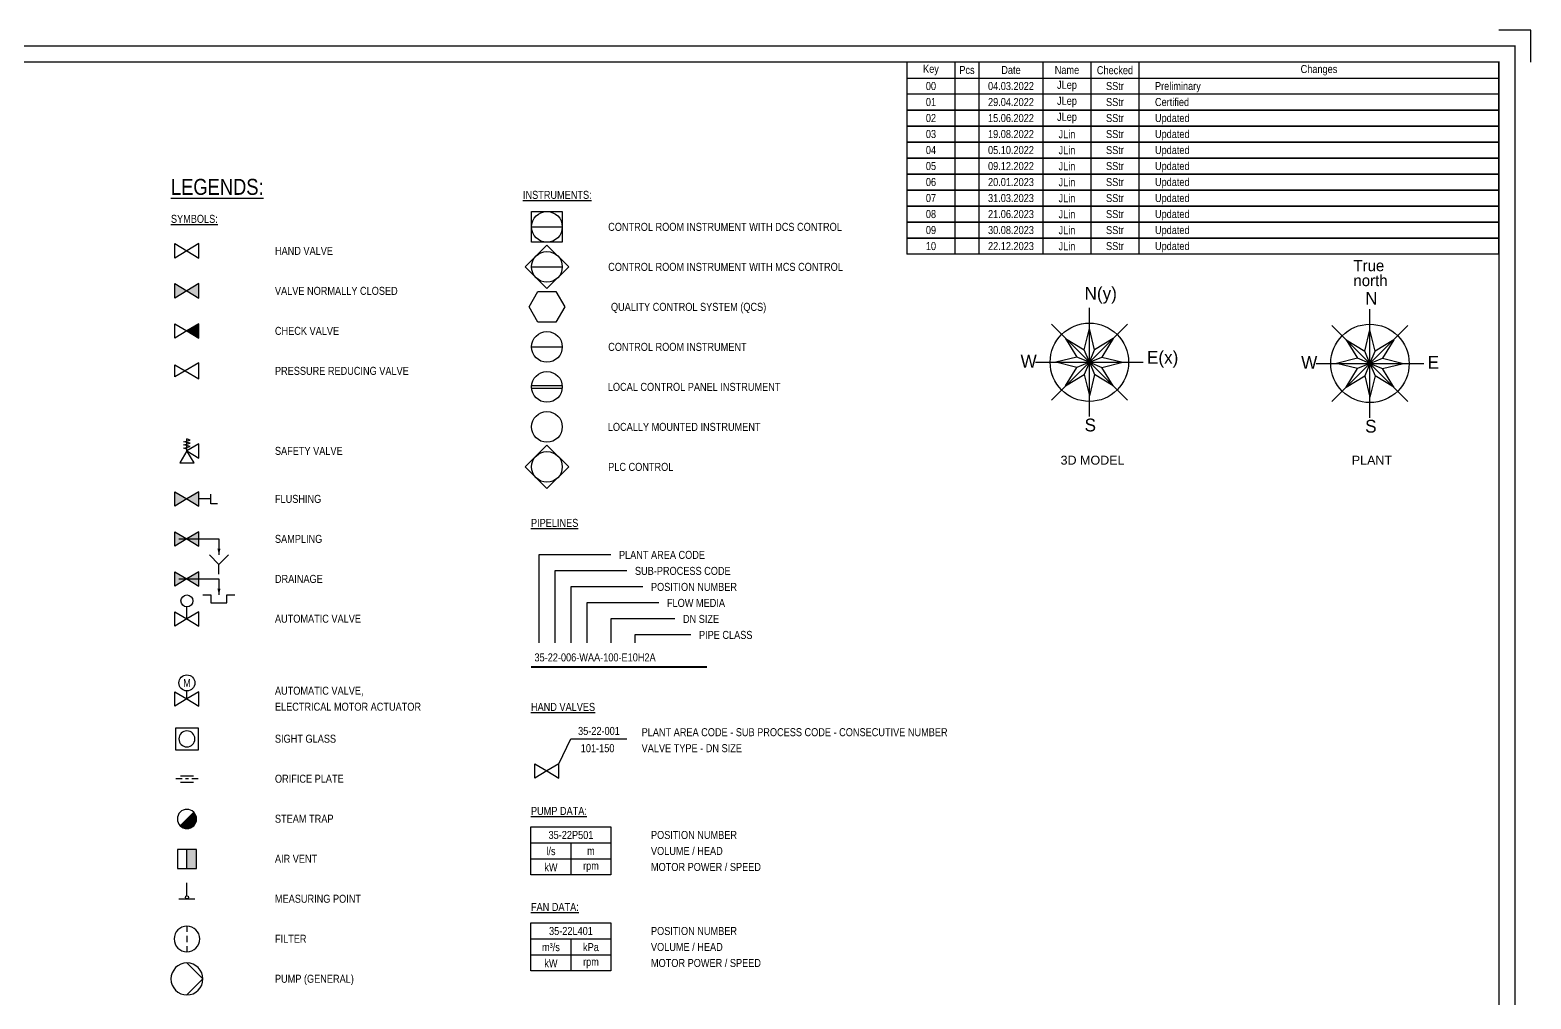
# Model space of a CAD drawing. Header units: millimetres. Extents: x -55 to 6506, y -5 to 599.
# Drawn here: x 6037 to 6506, y 296.2 to 599 of the extents above; entities that cross this region are included whole.
import ezdxf
from ezdxf.enums import TextEntityAlignment as Align

# ---------------------------------------------------------------- set-up
doc = ezdxf.new("R2010")
doc.units = ezdxf.units.MM
doc.header["$LTSCALE"] = 10
doc.header["$MEASUREMENT"] = 0
doc.linetypes.add('8001.Solid', pattern=[0])
doc.layers.get('0').update_dxf_attribs({"linetype": 'CONTINUOUS'})
for name, color, linetype in [('P-A-SHEET', 3, 'CONTINUOUS'), ('P-FITTINGS', 7, 'CONTINUOUS'), ('P-INSTRU', 7, 'CONTINUOUS'), ('P-LINEPOS', 7, 'CONTINUOUS'), ('P-OTHER', 7, 'CONTINUOUS'), ('P-PUMP_POS', 7, 'CONTINUOUS'), ('P-PUMPS', 7, 'CONTINUOUS'), ('P-SYMB', 7, 'CONTINUOUS'), ('P-TEXT', 7, 'CONTINUOUS'), ('P-VALVEPOS', 7, 'CONTINUOUS'), ('P-VENTS', 7, 'CONTINUOUS'), ('T-A-SHEET', 7, 'CONTINUOUS')]:
    doc.layers.add(name, color=color, linetype=linetype)
doc.styles.add('Arial', font='ARIALN.TTF')
doc.styles.add('ARIALN', font='ARIALN.TTF')
doc.styles.add('AUDIT_D_220106164814-0', font='ARIALN.TTF')
doc.styles.add('f0890111901', font='ARIALN.TTF')
doc.styles.add('ISOCP', font='ARIALN.TTF')
doc.styles.add('ROMANS', font='ARIALN.TTF')

# ---------------------------------------------------------------- blocks, each defined once
blk = doc.blocks.new('SYMBOL3', base_point=(658, 150))
at = {"color": 12, "linetype": '8001.Solid', "lineweight": 25, "true_color": 0xbd0000}
for p, q in [((658, 133), (658, 167)), ((646.12, 138.12), (669.88, 161.88)), ((669.88, 138.12), (646.12, 161.88)), ((656.39, 153.88), (658, 160.5)), ((659.61, 153.88), (658, 160.5)), ((650.58, 157.42), (654.12, 151.61)), ((650.58, 157.42), (656.39, 153.88)), ((665.42, 157.42), (659.61, 153.88)), ((665.42, 157.42), (661.88, 151.61)), ((654.12, 151.61), (647.5, 150)), ((658, 150), (654.12, 151.61)), ((658, 150), (656.39, 153.88)), ((658, 150), (659.61, 153.88)), ((658, 150), (661.88, 151.61)), ((661.88, 151.61), (668.5, 150)), ((641.2, 150), (674.8, 150)), ((654.12, 148.39), (647.5, 150)), ((650.58, 142.58), (654.12, 148.39)), ((650.58, 142.58), (656.39, 146.12)), ((658, 150), (654.12, 148.39)), ((658, 150), (656.39, 146.12)), ((656.39, 146.12), (658, 139.5)), ((658, 150), (659.61, 146.12)), ((658, 150), (661.88, 148.39)), ((659.61, 146.12), (658, 139.5)), ((665.42, 142.58), (659.61, 146.12)), ((661.88, 148.39), (668.5, 150)), ((665.42, 142.58), (661.88, 148.39))]:
    blk.add_line(p, q, dxfattribs=at)
blk.add_circle((658, 150), 12.25, dxfattribs=at)
at = {"color": 12, "true_color": 0xbd0000, "char_height": 4, "attachment_point": 7, "line_spacing_factor": 0.8, "style": 'f0890111901'}
for s, insert, width in [('{\\l\\Ff0890111901.shx|b0|i0;\\T1;N}', (656.5, 168.33), 3.0316), ('{\\l\\Ff0890111901.shx|b0|i0;\\T1;W}', (636.5, 148.33), 3.3263), ('{\\l\\Ff0890111901.shx|b0|i0;\\T1;E}', (676, 148.33), 2.7368), ('{\\l\\Ff0890111901.shx|b0|i0;\\T1;S}', (656.5, 128.33), 2.7368)]:
    blk.add_mtext(s, dxfattribs=dict(at, insert=insert, width=width))
blk = doc.blocks.new('SYMBOL4', base_point=(-1000, -1000))
at = {"color": 12, "linetype": '8001.Solid', "lineweight": 25, "true_color": 0xbd0000}
for p, q in [((-1000, -1017), (-1000, -983)), ((-988.12, -1011.88), (-1011.88, -988.12)), ((-1011.88, -1011.88), (-988.12, -988.12)), ((-1001.61, -996.12), (-1000, -989.5)), ((-998.39, -996.12), (-1000, -989.5)), ((-1007.42, -992.58), (-1001.61, -996.12)), ((-1007.42, -992.58), (-1003.88, -998.39)), ((-992.58, -992.58), (-998.39, -996.12)), ((-992.58, -992.58), (-996.12, -998.39)), ((-1003.88, -998.39), (-1010.5, -1000)), ((-1000, -1000), (-1003.88, -998.39)), ((-1000, -1000), (-1001.61, -996.12)), ((-1000, -1000), (-998.39, -996.12)), ((-1000, -1000), (-996.12, -998.39)), ((-996.12, -998.39), (-989.5, -1000)), ((-1016.8, -1000), (-983.2, -1000)), ((-1003.88, -1001.61), (-1010.5, -1000)), ((-1007.42, -1007.42), (-1003.88, -1001.61)), ((-1000, -1000), (-1003.88, -1001.61)), ((-1000, -1000), (-1001.61, -1003.88)), ((-1000, -1000), (-996.12, -1001.61)), ((-1000, -1000), (-998.39, -1003.88)), ((-1000, -1000), (-1000, -1000)), ((-996.12, -1001.61), (-989.5, -1000)), ((-992.58, -1007.42), (-996.12, -1001.61)), ((-1007.42, -1007.42), (-1001.61, -1003.88)), ((-1001.61, -1003.88), (-1000, -1010.5)), ((-998.39, -1003.88), (-1000, -1010.5)), ((-992.58, -1007.42), (-998.39, -1003.88))]:
    blk.add_line(p, q, dxfattribs=at)
blk.add_circle((-1000, -1000), 12.25, dxfattribs=at)
at = {"color": 12, "true_color": 0xbd0000, "char_height": 4, "attachment_point": 7, "line_spacing_factor": 0.8, "style": 'f0890111901'}
for s, insert, width in [('{\\l\\Ff0890111901.shx|b0|i0;\\T1;N(y)}', (-1001.5, -981.67), 10.3579), ('{\\l\\Ff0890111901.shx|b0|i0;\\T1;W}', (-1021.5, -1001.67), 3.3263), ('{\\l\\Ff0890111901.shx|b0|i0;\\T1;E(x)}', (-982, -1001.67), 10.0632), ('{\\l\\Ff0890111901.shx|b0|i0;\\T1;S}', (-1001.5, -1021.67), 2.7368)]:
    blk.add_mtext(s, dxfattribs=dict(at, insert=insert, width=width))
blk = doc.blocks.new('CTV_M_E1')
at = {"color": 7, "linetype": 'Continuous'}
for p, q in [((-170, 0), (-170, -15)), ((-162.5, 0), (-162.5, -15)), ((-142.5, 0), (-142.5, -15)), ((-127.5, 0), (-127.5, -15)), ((-112.5, 0), (-112.5, -15)), ((0, -10), (-185, -10)), ((0, -15), (-185, -15))]:
    blk.add_line(p, q, dxfattribs=at)
at = {"color": 3, "linetype": 'Continuous'}
blk.add_line((-185, -5), (0, -5), dxfattribs=at)
at = {"color": 7, "linetype": 'Continuous'}
blk.add_lwpolyline([(0, -15), (0, 0), (-185, 0), (-185, -15)], dxfattribs=at)
at = {"color": 7, "linetype": 'Continuous', "style": 'ISOCP'}
for s, p in [('Key', (-177.5, -2.5)), ('Pcs', (-166.25, -2.5)), ('Date', (-152.5, -2.5)), ('Name', (-135, -2.5)), ('Checked', (-120, -2.5)), ('Changes', (-56.25, -2.5))]:
    blk.add_text(s, height=2.5, dxfattribs=at).set_placement(p, align=Align.MIDDLE)
for tag, p in [('MRK', (-177.5, -7.5)), ('KPL', (-166.25, -7.5)), ('PVM', (-152.5, -7.5)), ('MRK2', (-177.5, -12.5)), ('KPL2', (-166.25, -12.5)), ('PVM2', (-152.5, -12.5))]:
    blk.add_attdef(tag, text='', height=2.5, dxfattribs=at).set_placement(p, align=Align.MIDDLE)
at = {"color": 7, "linetype": 'Continuous', "style": 'ISOCP', "width": 1.2}
for tag, p in [('MUU', (-135, -7.5)), ('TAR', (-120, -7.5)), ('MUU2', (-135, -12.5)), ('TAR2', (-120, -12.5))]:
    blk.add_attdef(tag, text='', height=2.5, dxfattribs=at).set_placement(p, align=Align.MIDDLE)
for tag, p in [('MUUTOS', (-107.5, -8.75)), ('MUUTOS2', (-107.5, -13.75))]:
    blk.add_attdef(tag, p, '', height=2.5, dxfattribs=at)
blk = doc.blocks.new('CTV_M_F2')
at = {"color": 7, "linetype": 'Continuous'}
for p, q in [((-185, 0), (0, 0)), ((-170, 0), (-170, -5)), ((-162.5, 0), (-162.5, -5)), ((-142.5, 0), (-142.5, -5)), ((-127.5, 0), (-127.5, -5)), ((-112.5, 0), (-112.5, -5)), ((0, -5), (-185, -5))]:
    blk.add_line(p, q, dxfattribs=at)
for points in [[(-185, 0), (-185, -5)], [(0, -5), (0, 0)]]:
    blk.add_lwpolyline(points, dxfattribs=at)
at = {"color": 7, "linetype": 'Continuous', "style": 'ARIALN'}
for tag, p in [('MRK', (-177.5, -2.5)), ('KPL', (-166.25, -2.5)), ('PVM', (-152.5, -2.5)), ('MUU', (-135, -2.5)), ('TAR', (-120, -2.5))]:
    blk.add_attdef(tag, text='', height=2.5, dxfattribs=at).set_placement(p, align=Align.MIDDLE)
blk.add_attdef('MUUTOS', (-107.5, -3.75), '', height=2.5, dxfattribs=at)
blk = doc.blocks.new('P7A1100')
at = {"color": 0, "linetype": 'ByBlock'}
for points in [[(-3, -1.8), (-3, 1.8), (0, 0)], [(3, -1.8), (3, 1.8), (0, 0)]]:
    blk.add_lwpolyline(points, close=True, dxfattribs=at)
blk = doc.blocks.new('PR-S777')
h = blk.add_hatch(color=0)
h.paths.add_polyline_path([(-3, -1.8), (-3, 1.8), (0, 0)])
h.paths.add_polyline_path([(3, -1.8), (3, 1.8), (0, 0)])
at = {"layer": 'P-VENTS', "color": 7, "linetype": 'Continuous'}
for points in [[(-3, -1.8), (-3, 1.8), (0, 0)], [(3, -1.8), (3, 1.8), (0, 0)]]:
    blk.add_lwpolyline(points, close=True, dxfattribs=at)
blk = doc.blocks.new('P7A1106')
at = {"color": 0, "linetype": 'ByBlock'}
for p, q in [((3, 1.8), (0, 0)), ((3, -1.8), (3, 1.8)), ((0, 0), (3, -1.8))]:
    blk.add_line(p, q, dxfattribs=at)
blk.add_lwpolyline([(-3, 1.8), (0, 0), (-3, -1.8)], close=True, dxfattribs=at)
blk.add_solid([(3, 1.8), (0, 0), (3, -1.8)], dxfattribs=at)
blk = doc.blocks.new('P7A1118')
at = {"color": 0, "linetype": 'ByBlock'}
for points in [[(-3, 1.5), (-0.43, 0), (-3, -1.5)], [(3, 2), (-0.43, 0), (3, -2)]]:
    blk.add_lwpolyline(points, close=True, dxfattribs=at)
blk = doc.blocks.new('P7A1A16')
at = {"color": 0, "linetype": 'ByBlock'}
for p, q in [((-0.8, 2.3), (0.8, 2.7)), ((0.8, 1.9), (-0.8, 2.3)), ((-0.8, 1.5), (0.8, 1.9)), ((0.8, 1.1), (-0.8, 1.5)), ((-0.8, 0.7), (0.8, 1.1)), ((0, 0.4), (-0.8, 0.7)), ((0, 0), (0, 3)), ((0.8, 2.7), (0, 3))]:
    blk.add_line(p, q, dxfattribs=at)
for points in [[(0, 0), (3, -1.8), (3, 1.8)], [(-1.8, -3), (1.8, -3), (0, 0)]]:
    blk.add_lwpolyline(points, close=True, dxfattribs=at)
blk = doc.blocks.new('CV-S7B6')
at = {"color": 0, "linetype": 'Continuous'}
blk.add_lwpolyline([(-1.5, 4.5, -1), (1.5, 4.5, -1), (-1.5, 4.5)], format="xyb", close=True, dxfattribs=at)
blk.add_lwpolyline([(0, 0), (0, 3)], dxfattribs=at)
at = {"layer": 'P-VENTS', "color": 7, "linetype": 'Continuous'}
for points in [[(-3, -1.8), (-3, 1.8), (0, 0)], [(3, -1.8), (3, 1.8), (0, 0)]]:
    blk.add_lwpolyline(points, close=True, dxfattribs=at)
blk = doc.blocks.new('P7A1229')
at = {"color": 0, "linetype": 'ByBlock'}
blk.add_lwpolyline([(3.5, -3.5), (-3.5, -3.5), (-3.5, 3.5), (3.5, 3.5)], close=True, dxfattribs=at)
for start, end in [(90, 270), (270, 90)]:
    blk.add_arc((0, 0), 2.5, start, end, dxfattribs=at)
blk = doc.blocks.new('CV-S7F3')
at = {"color": 0, "linetype": 'Continuous'}
blk.add_lwpolyline([(-2, 4, -1), (2, 4, -1), (-2, 4)], format="xyb", close=True, dxfattribs=at)
blk.add_lwpolyline([(0, 0), (0, 2)], dxfattribs=at)
at = {"layer": 'P-VENTS', "color": 7, "linetype": 'Continuous'}
for points in [[(-3, -1.8), (-3, 1.8), (0, 0)], [(3, -1.8), (3, 1.8), (0, 0)]]:
    blk.add_lwpolyline(points, close=True, dxfattribs=at)
at = {"color": 0, "linetype": 'Continuous', "style": 'ROMANS'}
blk.add_text('M', height=2, dxfattribs=at).set_placement((0, 4), align=Align.MIDDLE)
blk = doc.blocks.new('P7A1223')
at = {"color": 0, "linetype": 'ByBlock'}
for p, q in [((-1, 2), (-1, -2)), ((0, 1.5), (0, 3.5)), ((0, -0.5), (0, 0.5)), ((1, 2), (1, -2)), ((0, -3.5), (0, -1.5))]:
    blk.add_line(p, q, dxfattribs=at)
blk = doc.blocks.new('P7A1207')
at = {"linetype": 'Continuous'}
h = blk.add_hatch(color=0, dxfattribs=at)
edge = h.paths.add_edge_path()
edge.add_arc((0, 0), 3, 225, 405)
edge.add_line((2.12, 2.12), (-2.12, -2.12))
at = {"color": 0, "linetype": 'Continuous'}
blk.add_lwpolyline([(-2.12, -2.12, 1), (2.12, 2.12)], format="xyb", close=True, dxfattribs=at)
at = {"color": 0, "linetype": 'ByBlock'}
blk.add_arc((0, 0), 3, 45, 225, dxfattribs=at)
blk = doc.blocks.new('PPI_0101B')
at = {"color": 0, "linetype": 'ByBlock'}
blk.add_line((0, 1), (0, 5), dxfattribs=at)
blk.add_circle((0, 0.5), 0.5, dxfattribs=at)
blk = doc.blocks.new('P7A1208')
at = {"color": 0, "linetype": 'ByBlock'}
for p, q in [((-3, 0), (-3, -3)), ((3, -3), (3, 0)), ((-3, -3), (3, -3))]:
    blk.add_line(p, q, dxfattribs=at)
blk.add_lwpolyline([(3, 3), (-3, 3), (-3, 0), (3, 0)], close=True, dxfattribs=at)
blk.add_solid([(-3, 0), (3, 0), (-3, -3), (3, -3)], dxfattribs=at)
blk = doc.blocks.new('P7A1206')
at = {"color": 0, "linetype": 'ByBlock'}
blk.add_lwpolyline([(-4, 0, 1), (4, 0, 1)], format="xyb", close=True, dxfattribs=at)
at = {"color": 0, "linetype": 'ByBlock', "flags": 128}
for points in [[(-4, 0), (-2.25, 0)], [(-1, 0), (1, 0)], [(2.25, 0), (4, 0)]]:
    blk.add_lwpolyline(points, dxfattribs=at)
blk = doc.blocks.new('P7A0200')
at = {"color": 0, "linetype": 'ByBlock'}
for p, q in [((0, 5), (5, 0)), ((5, 0), (0, -5))]:
    blk.add_line(p, q, dxfattribs=at)
blk.add_lwpolyline([(0, -5, 1), (0, 5, 1)], format="xyb", close=True, dxfattribs=at)
blk = doc.blocks.new('PR-S89A')
h = blk.add_hatch(color=0)
h.paths.add_polyline_path([(-3, -1.8), (-3, 1.8), (0, 0)])
h.paths.add_polyline_path([(3, -1.8), (3, 1.8), (0, 0)])
at = {"layer": 'P-VENTS', "color": 7, "linetype": 'Continuous'}
for points in [[(-3, -1.8), (-3, 1.8), (0, 0)], [(3, -1.8), (3, 1.8), (0, 0)]]:
    blk.add_lwpolyline(points, close=True, dxfattribs=at)
blk = doc.blocks.new('P7A1212')
at = {"color": 0, "linetype": 'ByBlock'}
for p, q in [((0, -1.5), (0, 1.5)), ((2, -1.5), (0, -1.5))]:
    blk.add_line(p, q, dxfattribs=at)
blk = doc.blocks.new('PR-S8AD')
h = blk.add_hatch(color=0)
h.paths.add_polyline_path([(-3, -1.8), (-3, 1.8), (0, 0)])
h.paths.add_polyline_path([(3, -1.8), (3, 1.8), (0, 0)])
at = {"layer": 'P-VENTS', "color": 7, "linetype": 'Continuous'}
for points in [[(-3, -1.8), (-3, 1.8), (0, 0)], [(3, -1.8), (3, 1.8), (0, 0)]]:
    blk.add_lwpolyline(points, close=True, dxfattribs=at)
blk = doc.blocks.new('P7A1383')
at = {"color": 0}
for p, q in [((-3, 0), (0, -3)), ((0, -3), (3, 0)), ((0, -6), (0, -3))]:
    blk.add_line(p, q, dxfattribs=at)
blk = doc.blocks.new('P7A1305')
at = {"color": 0, "linetype": 'ByBlock'}
blk.add_solid([(-4, -1), (-4, 1), (0, 0)], dxfattribs=at)
blk = doc.blocks.new('P7A1333')
at = {"color": 0, "linetype": 'ByBlock'}
for p, q in [((-5, 0), (-2.5, 0)), ((-2.5, 0), (-2.5, -2.5)), ((2.5, -2.5), (2.5, 0)), ((2.5, 0), (5, 0)), ((-2.5, -2.5), (2.5, -2.5))]:
    blk.add_line(p, q, dxfattribs=at)

msp = doc.modelspace()

# ---------------------------------------------------------------- linework, layer by layer
at = {"layer": 'P-A-SHEET', "color": 7}
msp.add_lwpolyline([(6506, 589), (6506, 599), (6496, 599)], dxfattribs=at)
at = {"layer": 'P-A-SHEET', "color": 7, "const_width": 0.35}
for points in [[(-50, 0), (6501, 0), (6501, 594), (-50, 594)], [(-45, 5), (6496, 5), (6496, 589), (-45, 589)]]:
    msp.add_lwpolyline(points, close=True, dxfattribs=at)
at = {"layer": 'P-OTHER', "color": 0, "linetype": 'ByBlock'}
for p, q in [((6193.7, 532.7), (6193.7, 542.3)), ((6193.7, 542.3), (6203.3, 542.3)), ((6203.3, 542.3), (6203.3, 532.7)), ((6193.7, 537.5), (6203.3, 537.5)), ((6191.7, 525), (6198.5, 531.8)), ((6203.3, 532.7), (6193.7, 532.7)), ((6198.5, 531.8), (6205.3, 525)), ((6198.5, 518.2), (6191.7, 525)), ((6193.7, 525), (6203.3, 525)), ((6205.3, 525), (6198.5, 518.2)), ((6192.9, 512.5), (6195.7, 517.3)), ((6195.7, 517.3), (6201.3, 517.3)), ((6201.3, 517.3), (6204.1, 512.5)), ((6195.7, 507.7), (6192.9, 512.5)), ((6204.1, 512.5), (6201.3, 507.7)), ((6201.3, 507.7), (6195.7, 507.7)), ((6193.7, 500), (6203.3, 500)), ((6193.72, 487.9), (6203.28, 487.9)), ((6193.72, 487.1), (6203.28, 487.1)), ((6191.7, 462.5), (6198.5, 469.3)), ((6198.5, 469.3), (6205.3, 462.5)), ((6198.5, 455.7), (6191.7, 462.5)), ((6205.3, 462.5), (6198.5, 455.7)), ((6213.75, 377.5), (6215.75, 377.5)), ((6193.5, 350), (6218.5, 350)), ((6193.5, 335), (6193.5, 350)), ((6218.5, 350), (6218.5, 335)), ((6193.5, 345), (6218.5, 345)), ((6206, 345), (6206, 335)), ((6193.5, 340), (6218.5, 340)), ((6218.5, 335), (6193.5, 335)), ((6193.5, 320), (6218.5, 320)), ((6193.5, 305), (6193.5, 320)), ((6218.5, 320), (6218.5, 305)), ((6193.5, 315), (6218.5, 315)), ((6206, 315), (6206, 305)), ((6193.5, 310), (6218.5, 310)), ((6218.5, 305), (6193.5, 305))]:
    msp.add_line(p, q, dxfattribs=at)
at = {"layer": 'P-OTHER', "color": 7}
msp.add_line((6083.5, 327.5), (6088.5, 327.5), dxfattribs=at)
at = {"layer": 'P-OTHER'}
msp.add_lwpolyline([(6093.5, 452.5), (6089.75, 452.5)], dxfattribs=at)
at = {"layer": 'P-OTHER', "color": 7}
for points in [[(6218.5, 435), (6196, 435), (6196, 407.5)], [(6223.5, 430), (6201, 430), (6201, 407.5)], [(6228.5, 425), (6206, 425), (6206, 407.5)], [(6233.5, 420), (6211, 419.98), (6211, 407.5)], [(6238.5, 415), (6218.5, 415), (6218.5, 407.5)], [(6243.5, 410), (6226, 410), (6226, 407.5)]]:
    msp.add_lwpolyline(points, dxfattribs=at)
at = {"layer": 'P-OTHER', "const_width": 0.6}
msp.add_lwpolyline([(6193.5, 400), (6248.5, 400)], dxfattribs=at)
at = {"layer": 'P-OTHER', "color": 0, "linetype": 'ByBlock'}
for centre in [(6198.5, 537.5), (6198.5, 525), (6198.5, 500), (6198.5, 487.5), (6198.5, 475), (6198.5, 462.5)]:
    msp.add_circle(centre, 4.8, dxfattribs=at)
at = {"layer": 'P-SYMB'}
for points in [[(6083.5, 440), (6096, 440), (6096, 435)], [(6083.5, 427.5), (6096, 427.5), (6096, 422.5)]]:
    msp.add_lwpolyline(points, dxfattribs=at)
at = {"layer": 'P-VALVEPOS'}
for p, q in [((6202.25, 369.75), (6206, 377.5)), ((6206, 377.5), (6223.5, 377.5))]:
    msp.add_line(p, q, dxfattribs=at)

# ---------------------------------------------------------------- block references
at = {"layer": 'P-A-SHEET'}
ref = msp.add_blockref('CTV_M_E1', (6496, 589), dxfattribs=at)
ref.add_attrib('MRK', '00', dxfattribs={"layer": '0', "color": 7, "linetype": 'Continuous', "height": 2.5, "style": 'ARIALN'}).set_placement((6318.5, 581.5), align=Align.MIDDLE)
ref.add_attrib('PVM', '04.03.2022', dxfattribs={"layer": '0', "color": 7, "linetype": 'Continuous', "height": 2.5, "style": 'ARIALN'}).set_placement((6343.5, 581.5), align=Align.MIDDLE)
ref.add_attrib('MUU', 'JLep', dxfattribs={"layer": '0', "color": 7, "linetype": 'Continuous', "height": 2.5, "style": 'ARIALN'}).set_placement((6361, 581.5), align=Align.MIDDLE)
ref.add_attrib('TAR', 'SStr', dxfattribs={"layer": '0', "color": 7, "linetype": 'Continuous', "height": 2.5, "style": 'ARIALN'}).set_placement((6376, 581.5), align=Align.MIDDLE)
ref.add_attrib('MUUTOS', 'Preliminary', (6388.5, 580.25), dxfattribs={"layer": '0', "color": 7, "linetype": 'Continuous', "height": 2.5, "style": 'ARIALN'})
ref.add_attrib('MRK2', '01', dxfattribs={"layer": '0', "color": 7, "linetype": 'Continuous', "height": 2.5, "style": 'ARIALN'}).set_placement((6318.5, 576.5), align=Align.MIDDLE)
ref.add_attrib('PVM2', '29.04.2022', dxfattribs={"layer": '0', "color": 7, "linetype": 'Continuous', "height": 2.5, "style": 'ARIALN'}).set_placement((6343.5, 576.5), align=Align.MIDDLE)
ref.add_attrib('MUU2', 'JLep', dxfattribs={"layer": '0', "color": 7, "linetype": 'Continuous', "height": 2.5, "style": 'ARIALN'}).set_placement((6361, 576.5), align=Align.MIDDLE)
ref.add_attrib('TAR2', 'SStr', dxfattribs={"layer": '0', "color": 7, "linetype": 'Continuous', "height": 2.5, "style": 'ARIALN'}).set_placement((6376, 576.5), align=Align.MIDDLE)
ref.add_attrib('MUUTOS2', 'Certified', (6388.5, 575.25), dxfattribs={"layer": '0', "color": 7, "linetype": 'Continuous', "height": 2.5, "style": 'ARIALN'})
for p, values in [((6496, 574), {'MRK': '02', 'PVM': '15.06.2022', 'MUU': 'JLep', 'TAR': 'SStr', 'MUUTOS': 'Updated'}), ((6496, 569), {'MRK': '03', 'PVM': '19.08.2022', 'MUU': 'JLin', 'TAR': 'SStr', 'MUUTOS': 'Updated'}), ((6496, 564), {'MRK': '04', 'PVM': '05.10.2022', 'MUU': 'JLin', 'TAR': 'SStr', 'MUUTOS': 'Updated'}), ((6496, 559), {'MRK': '05', 'PVM': '09.12.2022', 'MUU': 'JLin', 'TAR': 'SStr', 'MUUTOS': 'Updated'}), ((6496, 554), {'MRK': '06', 'PVM': '20.01.2023', 'MUU': 'JLin', 'TAR': 'SStr', 'MUUTOS': 'Updated'}), ((6496, 549), {'MRK': '07', 'PVM': '31.03.2023', 'MUU': 'JLin', 'TAR': 'SStr', 'MUUTOS': 'Updated'}), ((6496, 544), {'MRK': '08', 'PVM': '21.06.2023', 'MUU': 'JLin', 'TAR': 'SStr', 'MUUTOS': 'Updated'}), ((6496, 539), {'MRK': '09', 'PVM': '30.08.2023', 'MUU': 'JLin', 'TAR': 'SStr', 'MUUTOS': 'Updated'}), ((6496, 534), {'MRK': '10', 'PVM': '22.12.2023', 'MUU': 'JLin', 'TAR': 'SStr', 'MUUTOS': 'Updated'})]:
    msp.add_blockref('CTV_M_F2', p, dxfattribs=at).add_auto_attribs(values)
at = {"layer": 'P-FITTINGS'}
for name, p in [('P7A1229', (6086, 377.5)), ('P7A1207', (6086, 352.5))]:
    msp.add_blockref(name, p, dxfattribs=at)
for name, p, rotation in [('P7A1223', (6086, 365), 90), ('P7A1208', (6086, 340), 90), ('P7A1206', (6086, 315), 270)]:
    msp.add_blockref(name, p, dxfattribs=dict(at, rotation=rotation))
at = {"layer": 'P-INSTRU'}
msp.add_blockref('PPI_0101B', (6086, 327.5), dxfattribs=at)
at = {"layer": 'P-PUMPS'}
msp.add_blockref('P7A0200', (6086, 302.5), dxfattribs=at)
at = {"layer": 'P-SYMB'}
for name, p in [('P7A1212', (6093.5, 452.5)), ('P7A1383', (6096, 435)), ('P7A1333', (6096, 422.5))]:
    msp.add_blockref(name, p, dxfattribs=at)
at = {"layer": 'P-SYMB', "xscale": 0.5, "yscale": 0.5, "rotation": 270}
for p in [(6096, 435), (6096, 422.5)]:
    msp.add_blockref('P7A1305', p, dxfattribs=at)
at = {"layer": 'P-VENTS', "xscale": 1.25, "yscale": 1.25, "zscale": 1.25}
for name, p in [('P7A1100', (6086, 530)), ('PR-S777', (6086, 517.5)), ('P7A1106', (6086, 505)), ('P7A1118', (6086, 492.5)), ('P7A1A16', (6086, 467.5)), ('PR-S89A', (6086, 452.5)), ('PR-S8AD', (6086, 440)), ('PR-S8AD', (6086, 427.5)), ('CV-S7B6', (6086, 415)), ('CV-S7F3', (6086, 390)), ('P7A1100', (6198.5, 367.5))]:
    msp.add_blockref(name, p, dxfattribs=at)
at = {"layer": 'T-A-SHEET'}
for name, p in [('SYMBOL4', (6368, 495.2)), ('SYMBOL3', (6455.68, 494.83))]:
    msp.add_blockref(name, p, dxfattribs=at)

# ---------------------------------------------------------------- texts
at = {"layer": 'P-LINEPOS', "color": 7, "style": 'AUDIT_D_220106164814-0'}
msp.add_text('35-22-006-WAA-100-E10H2A', height=2.5, dxfattribs=at).set_placement((6194.6, 402.98), align=Align.MIDDLE_LEFT)
at = {"layer": 'P-OTHER', "color": 7, "style": 'AUDIT_D_220106164814-0'}
for s, height, p in [('%%ULEGENDS:', 5, (6081, 550)), ('%%UINSTRUMENTS:', 2.5, (6191, 547.5)), ('%%USYMBOLS:', 2.5, (6081, 540)), ('CONTROL ROOM INSTRUMENT WITH DCS CONTROL', 2.5, (6217.64, 537.5)), ('HAND VALVE', 2.5, (6113.5, 530)), ('CONTROL ROOM INSTRUMENT WITH MCS CONTROL', 2.5, (6217.64, 525)), ('VALVE NORMALLY CLOSED', 2.5, (6113.5, 517.5)), ('QUALITY CONTROL SYSTEM (QCS)', 2.5, (6218.5, 512.5)), ('CHECK VALVE', 2.5, (6113.5, 505)), ('CONTROL ROOM INSTRUMENT', 2.5, (6217.64, 500)), ('PRESSURE REDUCING VALVE', 2.5, (6113.5, 492.5)), ('LOCAL CONTROL PANEL INSTRUMENT', 2.5, (6217.52, 487.5)), ('LOCALLY MOUNTED INSTRUMENT', 2.5, (6217.52, 475)), ('SAFETY VALVE', 2.5, (6113.5, 467.5)), ('PLC CONTROL', 2.5, (6217.64, 462.5)), ('FLUSHING', 2.5, (6113.5, 452.5)), ('SAMPLING', 2.5, (6113.5, 440)), ('DRAINAGE', 2.5, (6113.5, 427.5)), ('AUTOMATIC VALVE', 2.5, (6113.5, 415.07)), ('AUTOMATIC VALVE, ', 2.5, (6113.5, 392.57)), ('ELECTRICAL MOTOR ACTUATOR', 2.5, (6113.5, 387.57)), ('%%UHAND VALVES', 2.5, (6193.5, 387.5)), ('PLANT AREA CODE - SUB PROCESS CODE - CONSECUTIVE NUMBER', 2.5, (6228.08, 379.61)), ('SIGHT GLASS', 2.5, (6113.5, 377.57)), ('VALVE TYPE - DN SIZE', 2.5, (6228.08, 374.61)), ('ORIFICE PLATE', 2.5, (6113.5, 365.07)), ('STEAM TRAP', 2.5, (6113.5, 352.57)), ('%%UPUMP DATA:', 2.5, (6193.5, 355)), ('AIR VENT', 2.5, (6113.5, 340.07)), ('MEASURING POINT', 2.5, (6113.5, 327.57)), ('%%UFAN DATA:', 2.5, (6193.5, 325)), ('FILTER', 2.5, (6113.5, 315.07)), ('PUMP (GENERAL)', 2.5, (6113.5, 302.57))]:
    msp.add_text(s, height=height, dxfattribs=at).set_placement(p, align=Align.MIDDLE_LEFT)
for s, p in [('POSITION NUMBER', (6231, 346.25)), ('VOLUME / HEAD', (6231, 341.25)), ('MOTOR POWER / SPEED', (6231, 336.25)), ('POSITION NUMBER', (6231, 316.25)), ('VOLUME / HEAD', (6231, 311.25)), ('MOTOR POWER / SPEED', (6231, 306.25))]:
    msp.add_text(s, height=2.5, dxfattribs=at).set_placement(p)
at = {"layer": 'P-PUMP_POS', "style": 'AUDIT_D_220106164814-0'}
for s, p in [('35-22P501', (6206, 347.5)), ('l/s', (6199.75, 342.5)), ('m', (6212.25, 342.5)), ('kW', (6199.75, 337.5)), ('rpm', (6212.25, 337.5)), ('35-22L401', (6206, 317.5)), ('m³/s', (6199.75, 312.5)), ('kPa', (6212.25, 312.5)), ('kW', (6199.75, 307.5)), ('rpm', (6212.25, 307.5))]:
    msp.add_text(s, height=2.5, dxfattribs=at).set_placement(p, align=Align.MIDDLE)
at = {"layer": 'P-TEXT', "color": 7, "style": 'AUDIT_D_220106164814-0'}
for s, p in [('%%UPIPELINES', (6193.5, 445)), ('PLANT AREA CODE', (6221, 435)), ('SUB-PROCESS CODE', (6226, 430)), ('POSITION NUMBER', (6231, 425)), ('FLOW MEDIA', (6236, 420)), ('DN SIZE', (6241, 415)), ('PIPE CLASS', (6246, 410))]:
    msp.add_text(s, height=2.5, dxfattribs=at).set_placement(p, align=Align.MIDDLE_LEFT)
at = {"layer": 'P-VALVEPOS', "style": 'AUDIT_D_220106164814-0'}
for s, p in [('35-22-001', (6214.75, 380)), ('101-150', (6214.33, 374.61))]:
    msp.add_text(s, height=2.5, dxfattribs=at).set_placement(p, align=Align.MIDDLE)
at = {"layer": 'T-A-SHEET', "color": 8, "true_color": 0x828282, "insert": (6450.52, 527.15), "char_height": 3.5, "width": 10.4263, "attachment_point": 1, "line_spacing_factor": 0.8, "style": 'f0890111901'}
msp.add_mtext('{\\l\\Ff0890111901.shx|b0|i0;\\T1;True\\P\\l\\Ff0890111901.shx|b0|i0;\\T1;north}', dxfattribs=at)
at = {"layer": 'T-A-SHEET', "color": 8, "true_color": 0x828282, "char_height": 2.8, "attachment_point": 1, "style": 'Arial'}
for s, insert, width in [('{\\l\\fArial|b0|i0;\\T1;3D\\~MODEL}', (6359, 466), 19.9991), ('{\\l\\fArial|b0|i0;\\T1;PLANT}', (6450, 466), 12.6107)]:
    msp.add_mtext(s, dxfattribs=dict(at, insert=insert, width=width))

doc.saveas('drawing.dxf')
